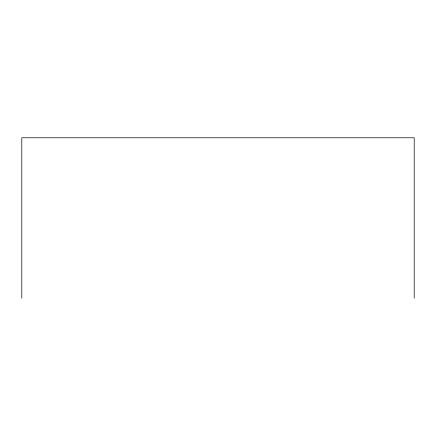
<?xml version="1.0" encoding="UTF-8"?>
<svg xmlns="http://www.w3.org/2000/svg" width="436" height="436" viewBox="0 0 436 436"><rect width="100%" height="100%" fill="white"/><g stroke="black" fill="none" stroke-linecap="round" stroke-linejoin="round"><path stroke-width="0.65" d="M414.2 298.224L414.2 137.776L21.8 137.776L21.8 298.224"/></g></svg>
